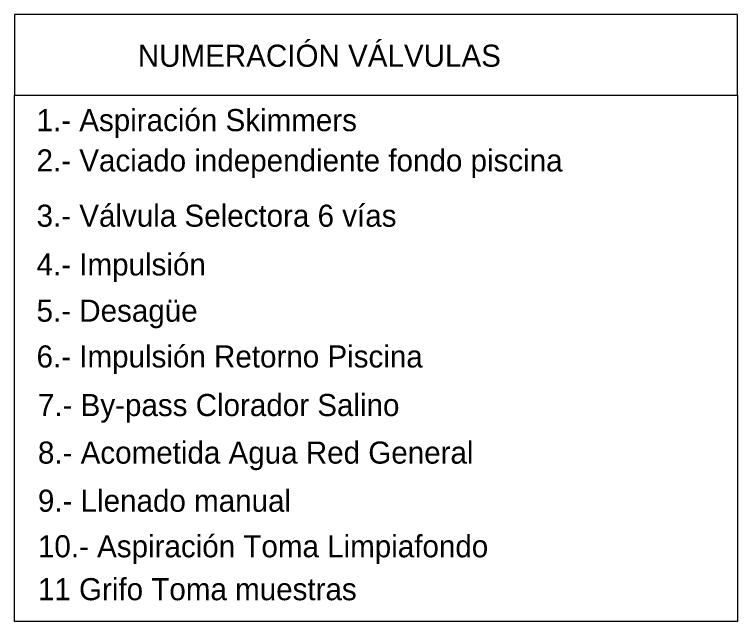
# Model space of a CAD drawing. Header units: millimetres. Extents: x 441156 to 441876, y 4514765 to 4515211.
# Drawn here: x 441279.264 to 441283.403, y 4514778.767 to 4514782.245 of the extents above; entities that cross this region are included whole.
import ezdxf

# ---------------------------------------------------------------- set-up
doc = ezdxf.new("R2010")
doc.units = ezdxf.units.MM
doc.layers.add('01_textos', color=7, linetype='Continuous')
doc.layers.add('A-DETL', color=7, linetype='Continuous', lineweight=50, true_color=0x008000)
doc.styles.add('BERNARDO', font='')
doc.styles.get('BERNARDO').set_extended_font_data('Century Gothic')

msp = doc.modelspace()

# ---------------------------------------------------------------- linework, layer by layer
at = {"layer": 'A-DETL', "color": 7, "lineweight": 9}
for p, q in [((441283.40334823, 4514782.24462089, 0.0000002), (441279.26440908, 4514782.24462089, 0.0000002)), ((441279.26440908, 4514782.24462089, 0.0000002), (441279.26440908, 4514781.78279248, 0.0000002)), ((441283.40334823, 4514781.78279248, 0.0000002), (441283.40334823, 4514782.24462089, 0.0000002)), ((441279.26440908, 4514781.78279248, 0.0000002), (441283.40334823, 4514781.78279248, 0.0000002)), ((441279.26440908, 4514778.76742053, 0.0000002), (441279.26440908, 4514781.78279248, 0.0000002)), ((441279.26440908, 4514781.78279248, 0.0000002), (441283.40334823, 4514781.78279248, 0.0000002)), ((441283.40334823, 4514781.78279248, 0.0000002), (441283.40334823, 4514778.76742053, 0.0000002)), ((441283.40334823, 4514778.76742053, 0.0000002), (441279.26440908, 4514778.76742053, 0.0000002))]:
    msp.add_line(p, q, dxfattribs=at)

# ---------------------------------------------------------------- texts
at = {"layer": '01_textos', "color": 5, "char_height": 0.1265625, "attachment_point": 1, "style": 'BERNARDO'}
for s, insert, width in [('NUMERACIÓN VÁLVULAS', (441279.97044258, 4514782.0715549, 0.0000002), 2.3392990723), ('1.- Aspiración Skimmers', (441279.39089377, 4514781.70267074, 0.0000002), 2.3054778809), ('2.- Vaciado independiente fondo piscina', (441279.39089377, 4514781.47181431, 0.0000002), 3.8330683594), ('3.- Válvula Selectora 6 vías', (441279.39089377, 4514781.15520734, 0.0000002), 2.5591368164), ('4.- Impulsión', (441279.39089377, 4514780.87608063, 0.0000002), 1.2344734863), ('5.- Desagüe', (441279.39089377, 4514780.61133713, 0.0000002), 1.1442836426), ('6.- Impulsión Retorno Piscina', (441279.39089377, 4514780.34906813, 0.0000002), 2.790248291), ('7.- By-pass Clorador Salino', (441279.39873604, 4514780.07084244, 0.0000002), 2.5478630859), ('8.- Acometida Agua Red General', (441279.39873604, 4514779.7984394, 0.0000002), 3.0833652832), ('9.- Llenado manual', (441279.39873604, 4514779.52269437, 0.0000002), 1.8432549316), ('10.- Aspiración Toma Limpiafondo', (441279.39873604, 4514779.26193652, 0.0000002), 3.246834375), ('11 Grifo Toma muestras', (441279.39873604, 4514779.0160938, 0.0000002), 2.3167516113)]:
    msp.add_mtext(s, dxfattribs=dict(at, insert=insert, width=width))

doc.saveas('drawing.dxf')
